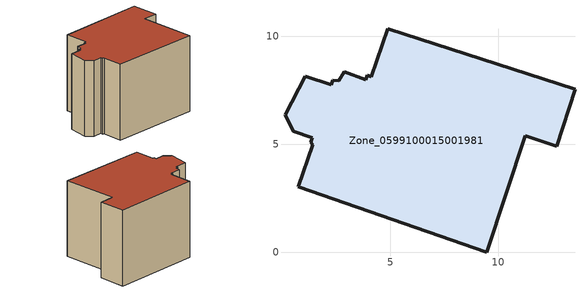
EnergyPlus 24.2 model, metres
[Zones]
Zone_0599100015001981
 floor ground (C_G): 4.89,10.36 13.56,7.55 12.71,4.92 11.26,5.39 9.48,0 0.74,3.04 1.42,4.97 1.32,5.09 1.39,5.32 0.51,5.61 0.12,6.38 1.06,8.16 2.27,7.76 2.34,7.97 2.6,7.95 2.87,8.36 3.87,8 3.93,8.19 4.13,8.13 z0.82
 wall outside (C_F): 1.39,5.32 1.32,5.09 1.42,4.97 0.74,3.04 9.48,0 11.26,5.39 12.71,4.92 13.56,7.55 4.89,10.36 4.13,8.13 3.93,8.19 3.87,8 2.87,8.36 2.6,7.95 2.34,7.97 2.27,7.76 1.06,8.16 0.12,6.38 0.51,5.61 1.39,5.32 z0.82:8.47
 roof outside (C_R): 13.56,7.55 4.89,10.36 4.13,8.13 3.93,8.19 3.87,8 2.87,8.36 2.6,7.95 2.34,7.97 2.27,7.76 1.06,8.16 0.12,6.38 0.51,5.61 1.39,5.32 1.32,5.09 1.42,4.97 0.74,3.04 9.48,0 11.26,5.39 12.71,4.92 z8.47
[BUILDING]
Pand.0599100015001981: North Axis=0; Terrain=City; Loads Convergence Tolerance Value=0.04; Temperature Convergence Tolerance Value=0.4; Solar Distribution=FullExterior; Maximum Number of Warmup Days=25; Minimum Number of Warmup Days=1
[Site:Location]
Rotterdam.The.Hague.AP_ZH_NLD Design_Conditions: Latitude=51.96; Longitude=4.45; Time Zone=1; Elevation=-4.5
[SITE:GROUNDTEMPERATURE:BUILDINGSURFACE]
18, 18, 18, 18, 18, 18, 18, 18, 18, 18, 18, 18
[MATERIAL] Thermal Absorptance=0.9; Solar Absorptance=0.7; Visible Absorptance=0.7
Name | Roughness | Thickness | Conductivity | Density | Specific Heat
G.TC.1965-1974 | MediumSmooth | 0.15 | 0.882353 | 540 | 1210
F.TC.1965-1974 | Rough | 0.3 | 0.697674 | 1920 | 840
R.TC.1965-1974 | MediumRough | 0.2 | 0.232558 | 1500 | 1000
[CONSTRUCTION]
C_G: G.TC.1965-1974
C_F: F.TC.1965-1974
C_R: R.TC.1965-1974
[ZONE]
Zone_0599100015001981: Type=1; Multiplier=1; Ceiling Height=Autocalculate; Volume=Autocalculate; Floor Area=autocalculate; Part of Total Floor Area=Yes
[ZONEINFILTRATION:DESIGNFLOWRATE]
Infil_Zone_0599100015001981: Zone or ZoneList or Space or SpaceList=Zone_0599100015001981; Schedule=AlwaysOn; Design Flow Rate Calculation Method=Flow/Area; Flow Rate per Floor Area=0.003; Constant Term Coefficient=1; Temperature Term Coefficient=0; Velocity Term Coefficient=0; Velocity Squared Term Coefficient=0
[HVACTEMPLATE:ZONE:IDEALLOADSAIRSYSTEM]
Zone_0599100015001981: Maximum Heating Supply Air Temperature=50; Minimum Cooling Supply Air Temperature=13; Maximum Heating Supply Air Humidity Ratio=0.0156; Minimum Cooling Supply Air Humidity Ratio=0.0077; Heating Limit=NoLimit; Cooling Limit=NoLimit; Dehumidification Control Type=ConstantSensibleHeatRatio; Cooling Sensible Heat Ratio=0.7; Dehumidification Setpoint=60; Humidification Control Type=None; Humidification Setpoint=30; Outdoor Air Method=None; Outdoor Air Flow Rate per Person=0.00944; Outdoor Air Flow Rate per Zone Floor Area=0; Outdoor Air Flow Rate per Zone=0; Demand Controlled Ventilation Type=None; Outdoor Air Economizer Type=NoEconomizer; Heat Recovery Type=None; Sensible Heat Recovery Effectiveness=0.7; Latent Heat Recovery Effectiveness=0.65
[ZONECONTROL:THERMOSTAT]
ThermostatControl_Zone_0599100015001981: Zone or ZoneList=Zone_0599100015001981; Control Type Schedule=DualSetpointControlType; Control 1=Thermostat_Zone_0599100015001981; Temperature Difference Between Cutout And Setpoint=0
[THERMOSTATSETPOINT:DUALSETPOINT]
Thermostat_Zone_0599100015001981: Heating Setpoint Temperature Schedule=HeatingSetpoint_Zone_0599100015001981; Cooling Setpoint Temperature Schedule=CoolingSetpoint_Zone_0599100015001981
[SCHEDULE:COMPACT]
HeatingSetpoint_Zone_0599100015001981: Through: 12/31, For: AllDays, Until: 24:00, 21
CoolingSetpoint_Zone_0599100015001981: Through: 12/31, For: AllDays, Until: 24:00, 24
DualSetpointControlType: Through: 12/31, For: AllDays, Until: 24:00, 4
AlwaysOn: Through: 12/31, For: AllDays, Until: 24:00, 1
